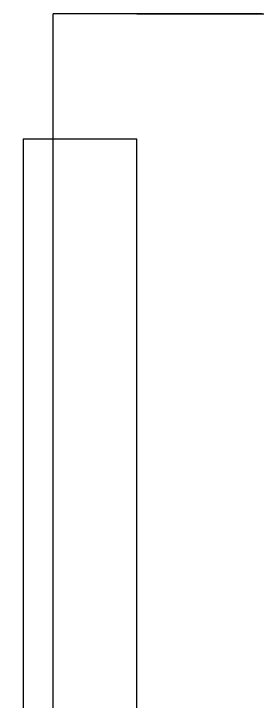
# Model space of a CAD drawing. Header units: centimetres. Extents: x 0 to 1084401, y -139216 to 99734.
# Drawn here: x 909655.5 to 909684.6, y 11890.8 to 11973 of the extents above; entities that cross this region are included whole.
import ezdxf

# ---------------------------------------------------------------- set-up
doc = ezdxf.new("R2010")
doc.units = ezdxf.units.CM
doc.header["$LTSCALE"] = 4
doc.layers.add('0.6', color=6, linetype='Continuous')
doc.layers.add('02-CONT', color=2, linetype='Continuous')

# ---------------------------------------------------------------- blocks, each defined once
blk = doc.blocks.new('1_00e')
blk.add_lwpolyline([(-28.40539012428269, -52.25289090163764), (-25.40539012428269, -52.25289090163764), (-25.40539012428269, 47.74710909836236), (-28.40539012428269, 47.74710909836236)], close=True)
at = {"color": 1}
blk.add_arc((-28.40539012428326, -52.25289090163764), 100, 0, 90, dxfattribs=at)

msp = doc.modelspace()

# ---------------------------------------------------------------- linework, layer by layer
at = {"layer": '0.6'}
msp.add_line((909660.2346801863, 11958.01251930816), (909660.2346801863, 11973.01251930816), dxfattribs=at)
for points in [[(909685.2346801863, 11973.01251930816), (909660.2346801863, 11973.01251930816)], [(909670.2346801863, 11973.01251930816), (910220.2346801863, 11973.01251930816), (910220.2346801863, 11958.01251930816)], [(909670.2346801863, 11958.01251930816), (909660.2346801863, 11958.01251930816)], [(909670.2346801863, 11598.01251930816), (909670.2346801863, 11958.01251930816)]]:
    msp.add_lwpolyline(points, dxfattribs=at)

# ---------------------------------------------------------------- block references
at = {"layer": '02-CONT', "xscale": 1.2, "yscale": 1.2, "zscale": 1.2, "rotation": 180}
msp.add_blockref('1_00e', (909626.1482120372, 11895.3090502262), dxfattribs=at)

doc.saveas('drawing.dxf')
